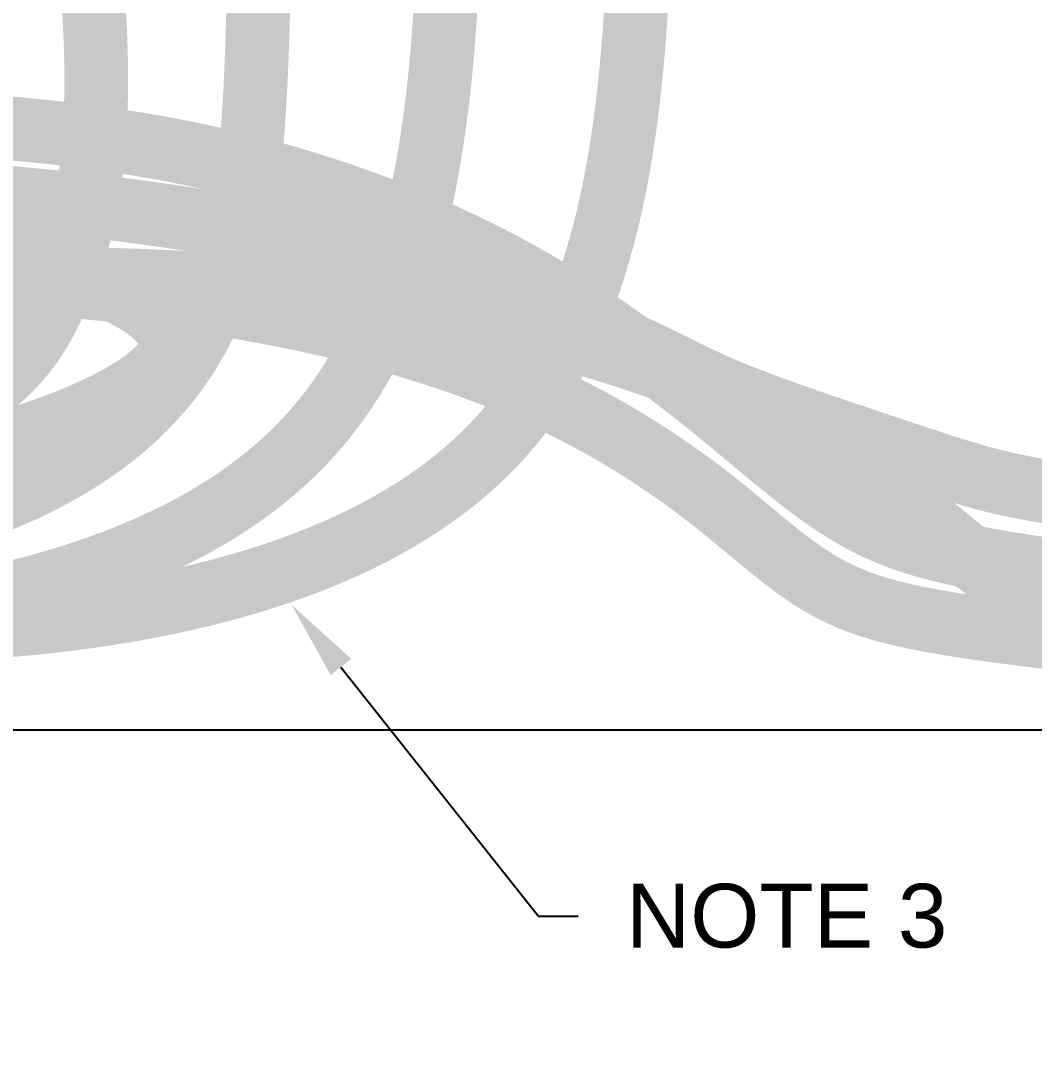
# Model space of a CAD drawing. Header units: feet. Extents: x -208 to 2089, y -974 to 342.
# Drawn here: x 1618.75 to 1650.56, y -567.93 to -535.2 of the extents above; entities that cross this region are included whole.
import ezdxf
from ezdxf import colors
from ezdxf.entities.mleader import LeaderData, LeaderLine
from ezdxf.math import Vec2, Vec3

# ---------------------------------------------------------------- set-up
doc = ezdxf.new("R2010")
doc.units = ezdxf.units.FT
doc.header["$MEASUREMENT"] = 0
for name, color, linetype in [('CABLE', 2, 'Continuous'), ('EQUIPMENT', 6, 'Continuous'), ('TEXT', 1, 'Continuous')]:
    doc.layers.add(name, color=color, linetype=linetype)
doc.styles.add('NEI-A', font='arial.ttf', dxfattribs={"height": 0.1})

msp = doc.modelspace()

# ---------------------------------------------------------------- linework, layer by layer
at = {"layer": 'CABLE', "const_width": 2}
for points in [[(1620.97691, -533.82856), (1621.01526, -534.37709), (1621.04711, -534.88196), (1621.07258, -535.34668), (1621.09203, -535.77668), (1621.10583, -536.17736), (1621.11433, -536.55415), (1621.1179, -536.91248), (1621.11688, -537.25775), (1621.11164, -537.5954), (1621.10245, -537.92991), (1621.08922, -538.26208), (1621.07176, -538.59178), (1621.04989, -538.91889), (1621.02343, -539.24327), (1620.99218, -539.5648), (1620.95598, -539.88335), (1620.91463, -540.19879), (1620.86795, -540.51099), (1620.81576, -540.81982), (1620.75787, -541.12515), (1620.6941, -541.42685), (1620.62427, -541.7248), (1620.5482, -542.01887), (1620.46569, -542.30893), (1620.37657, -542.59484), (1620.28092, -542.87621), (1620.17988, -543.15152), (1620.07486, -543.41898), (1619.96726, -543.67679), (1619.85851, -543.92318), (1619.75, -544.15634), (1619.64315, -544.3745), (1619.53936, -544.57585), (1619.43967, -544.75926), (1619.34363, -544.92623), (1619.2504, -545.0789), (1619.15916, -545.21943), (1619.06907, -545.34996), (1618.97932, -545.47264), (1618.88908, -545.58962), (1618.7975, -545.70305), (1618.70357, -545.81494), (1618.60543, -545.92676), (1618.50104, -546.03985), (1618.38834, -546.15555), (1618.26528, -546.27519), (1618.12982, -546.40011), (1617.97989, -546.53165), (1617.81345, -546.67113), (1617.62903, -546.81939)], [(1632.13087, -533.87838), (1632.11004, -534.29571), (1632.08641, -534.71374), (1632.05984, -535.1325), (1632.03017, -535.55203), (1631.99725, -535.97235), (1631.96093, -536.39346), (1631.92097, -536.81519), (1631.87712, -537.23735), (1631.82913, -537.65972), (1631.77675, -538.08211), (1631.71975, -538.50431), (1631.65786, -538.92613), (1631.59084, -539.34737), (1631.51844, -539.76779), (1631.44034, -540.18706), (1631.35623, -540.60483), (1631.26581, -541.02075), (1631.16874, -541.43445), (1631.06472, -541.84557), (1630.95343, -542.25377), (1630.83456, -542.65868), (1630.70779, -543.05994), (1630.57281, -543.45721), (1630.42929, -543.85011), (1630.27693, -544.23828), (1630.1154, -544.62137), (1629.94439, -544.99902), (1629.76358, -545.37087), (1629.57266, -545.73656), (1629.37134, -546.09574), (1629.1594, -546.44813), (1628.93665, -546.79347), (1628.70293, -547.1315), (1628.45802, -547.46194), (1628.20177, -547.78453), (1627.93396, -548.09902), (1627.65443, -548.40513), (1627.36306, -548.70265), (1627.05999, -548.99156), (1626.74547, -549.27191), (1626.41972, -549.54372), (1626.08297, -549.80703), (1625.73544, -550.06189), (1625.37737, -550.30832), (1625.00898, -550.54636), (1624.63052, -550.77605), (1624.24228, -550.99749), (1623.84457, -551.21076), (1623.4377, -551.41597), (1623.02198, -551.6132), (1622.59773, -551.80256), (1622.16524, -551.98413), (1621.72484, -552.15802), (1621.27683, -552.32432), (1620.82152, -552.48312), (1620.35921, -552.63451), (1619.89024, -552.77861), (1619.41489, -552.91549), (1618.93348, -553.04526), (1618.44632, -553.16801), (1617.95373, -553.28383), (1617.456, -553.39283)], [(1638.10914, -533.93872), (1638.08831, -534.35604), (1638.06468, -534.77407), (1638.03811, -535.19283), (1638.00844, -535.61236), (1637.97552, -536.03269), (1637.9392, -536.4538), (1637.89924, -536.87553), (1637.85539, -537.29768), (1637.8074, -537.72005), (1637.75502, -538.14244), (1637.69802, -538.56464), (1637.63613, -538.98647), (1637.56911, -539.4077), (1637.49671, -539.82812), (1637.41861, -540.24739), (1637.3345, -540.66517), (1637.24408, -541.08108), (1637.14701, -541.49478), (1637.04299, -541.90591), (1636.9317, -542.3141), (1636.81283, -542.71901), (1636.68606, -543.12028), (1636.55108, -543.51754), (1636.40756, -543.91044), (1636.2552, -544.29861), (1636.09367, -544.68171), (1635.92266, -545.05936), (1635.74185, -545.43121), (1635.55093, -545.79689), (1635.34961, -546.15607), (1635.13767, -546.50846), (1634.91492, -546.8538), (1634.6812, -547.19183), (1634.43629, -547.52227), (1634.18004, -547.84487), (1633.91223, -548.15935), (1633.6327, -548.46546), (1633.34133, -548.76298), (1633.03826, -549.0519), (1632.72374, -549.33224), (1632.39799, -549.60405), (1632.06124, -549.86737), (1631.71371, -550.12222), (1631.35564, -550.36865), (1630.98725, -550.60669), (1630.60879, -550.83638), (1630.22055, -551.05782), (1629.82284, -551.27109), (1629.41597, -551.4763), (1629.00025, -551.67353), (1628.576, -551.86289), (1628.14351, -552.04447), (1627.70311, -552.21835), (1627.2551, -552.38465), (1626.79978, -552.54345), (1626.33748, -552.69485), (1625.86851, -552.83894), (1625.39316, -552.97583), (1624.91175, -553.10559), (1624.42459, -553.22834), (1623.932, -553.34417), (1623.43427, -553.45316), (1622.93173, -553.55542), (1622.42468, -553.65105), (1621.91343, -553.74012), (1621.39828, -553.82276), (1620.87956, -553.89903), (1620.35757, -553.96905), (1619.83263, -554.03291), (1619.30503, -554.0907), (1618.77509, -554.14252), (1618.24312, -554.18847), (1617.70944, -554.22863)], [(1626.21492, -534.19587), (1626.20061, -534.86105), (1626.1826, -535.5164), (1626.16101, -536.15619), (1626.13594, -536.7747), (1626.10747, -537.3662), (1626.07571, -537.92497), (1626.04075, -538.44528), (1626.00264, -538.92323), (1625.9612, -539.36216), (1625.9162, -539.76724), (1625.86741, -540.14364), (1625.81459, -540.49653), (1625.75752, -540.83107), (1625.69595, -541.15242), (1625.62966, -541.46576), (1625.55843, -541.77536), (1625.48207, -542.08197), (1625.4004, -542.38544), (1625.31324, -542.68563), (1625.22043, -542.98237), (1625.12178, -543.27554), (1625.01711, -543.56499), (1624.90625, -543.85056), (1624.78903, -544.13212), (1624.66529, -544.40953), (1624.53486, -544.68265), (1624.39758, -544.95134), (1624.2533, -545.21548), (1624.10187, -545.47492), (1623.94311, -545.72953), (1623.77687, -545.97917), (1623.60302, -546.22373), (1623.42157, -546.46317), (1623.23254, -546.69745), (1623.03596, -546.92656), (1622.83186, -547.15046), (1622.62028, -547.36914), (1622.40125, -547.58257), (1622.17479, -547.79072), (1621.94095, -547.99358), (1621.69987, -548.19119), (1621.45168, -548.38357), (1621.19653, -548.57079), (1620.93458, -548.75288), (1620.66595, -548.92987), (1620.3908, -549.10182), (1620.10927, -549.26877), (1619.82152, -549.43075), (1619.52768, -549.58782), (1619.2279, -549.74001), (1618.92233, -549.88737), (1618.61112, -550.02994), (1618.29441, -550.16777), (1617.97235, -550.3009), (1617.64509, -550.42937)], [(1617.7308, -538.51902), (1618.15008, -538.5517), (1618.56726, -538.58712), (1618.98224, -538.62532), (1619.39491, -538.66632), (1619.80516, -538.71014), (1620.21289, -538.7568), (1620.618, -538.80633), (1621.0204, -538.85874), (1621.41999, -538.91406), (1621.8167, -538.97229), (1622.21041, -539.03347), (1622.60105, -539.0976), (1622.98851, -539.16471), (1623.37273, -539.23481), (1623.75369, -539.30789), (1624.13139, -539.38393), (1624.50582, -539.46291), (1624.87699, -539.54482), (1625.24491, -539.62964), (1625.60956, -539.71735), (1625.97095, -539.80794), (1626.32909, -539.90139), (1626.684, -539.99767), (1627.03572, -540.09674), (1627.38428, -540.19859), (1627.72971, -540.30318), (1628.07206, -540.41047), (1628.41135, -540.52045), (1628.74762, -540.63308), (1629.08091, -540.74833), (1629.41123, -540.86617), (1629.73864, -540.98657), (1630.06317, -541.1095), (1630.38484, -541.23493), (1630.70369, -541.36284), (1631.01976, -541.49319), (1631.33308, -541.62594), (1631.64368, -541.76108), (1631.95161, -541.89858), (1632.25688, -542.03839), (1632.55954, -542.1805), (1632.85962, -542.32487), (1633.15716, -542.47147), (1633.45219, -542.62027), (1633.74474, -542.77125), (1634.03549, -542.92487), (1634.32772, -543.08355), (1634.62536, -543.25023), (1634.93234, -543.42783), (1635.25256, -543.61927), (1635.58997, -543.82749), (1635.94848, -544.05542), (1636.33201, -544.30596), (1636.74311, -544.58116), (1637.17873, -544.87943), (1637.63444, -545.19829), (1638.1058, -545.53526), (1638.58839, -545.88786), (1639.07776, -546.2536), (1639.5695, -546.63002), (1640.05917, -547.01462), (1640.5429, -547.40463), (1641.01915, -547.79612), (1641.48694, -548.18485), (1641.94529, -548.56659), (1642.39321, -548.9371), (1642.82974, -549.29215), (1643.25389, -549.62752), (1643.66468, -549.93896), (1644.06202, -550.22329), (1644.44943, -550.48141), (1644.83128, -550.71529), (1645.21197, -550.92688), (1645.59589, -551.11815), (1645.98744, -551.29104), (1646.39101, -551.44752), (1646.81098, -551.58954), (1647.25044, -551.71893), (1647.70726, -551.83701), (1648.17797, -551.94499), (1648.65914, -552.04406), (1649.14731, -552.13542), (1649.63902, -552.22027), (1650.13084, -552.29982), (1650.61931, -552.37525), (1651.10249, -552.44764), (1651.58444, -552.51756)], [(1617.50645, -540.68178), (1617.92746, -540.71519), (1618.34584, -540.75017), (1618.76156, -540.78673), (1619.17461, -540.82487), (1619.58495, -540.86459), (1619.99257, -540.90591), (1620.39745, -540.94882), (1620.79959, -540.99334), (1621.19901, -541.03945), (1621.59574, -541.08718), (1621.98978, -541.13651), (1622.38116, -541.18746), (1622.76988, -541.24003), (1623.15597, -541.29421), (1623.53945, -541.35002), (1623.92032, -541.40746), (1624.29861, -541.46653), (1624.67434, -541.52724), (1625.04751, -541.58958), (1625.41815, -541.65356), (1625.78627, -541.71919), (1626.1519, -541.78647), (1626.51504, -541.85539), (1626.87571, -541.92598), (1627.23394, -541.99822), (1627.58974, -542.07212), (1627.94312, -542.14769), (1628.2941, -542.22493), (1628.6427, -542.30384), (1628.98894, -542.38443), (1629.33282, -542.4667), (1629.67438, -542.55065), (1630.01362, -542.63628), (1630.35057, -542.72361), (1630.68523, -542.81263), (1631.01764, -542.90334), (1631.34779, -542.99576), (1631.67572, -543.08988), (1632.00143, -543.1857), (1632.32495, -543.28324), (1632.64628, -543.38249), (1632.96546, -543.48346), (1633.28249, -543.58614), (1633.59739, -543.69056), (1633.91018, -543.7967), (1634.22087, -543.90457), (1634.52949, -544.01417), (1634.83604, -544.12552), (1635.14055, -544.2386), (1635.44303, -544.35343), (1635.7435, -544.47001), (1636.04198, -544.58834), (1636.33848, -544.70842), (1636.63302, -544.83027), (1636.92562, -544.95387), (1637.21629, -545.07924), (1637.50505, -545.20638), (1637.79191, -545.3353), (1638.07691, -545.46598), (1638.36004, -545.59845), (1638.64133, -545.7327), (1638.92079, -545.86874), (1639.19962, -546.00676), (1639.4837, -546.14774), (1639.78008, -546.29284), (1640.09582, -546.44323), (1640.43798, -546.60008), (1640.81362, -546.76456), (1641.22978, -546.93783), (1641.69353, -547.12106), (1642.20868, -547.31469), (1642.76606, -547.5163), (1643.35326, -547.72274), (1643.95786, -547.93084), (1644.56744, -548.13747), (1645.1696, -548.33946), (1645.75192, -548.53368), (1646.30199, -548.71695), (1646.81066, -548.8868), (1647.28185, -549.04334), (1647.72273, -549.18734), (1648.14051, -549.3196), (1648.54235, -549.44087), (1648.93544, -549.55194), (1649.32698, -549.65358), (1649.72413, -549.74658), (1650.13368, -549.83196), (1650.56079, -549.91176), (1651.01022, -549.98827), (1651.48671, -550.06379), (1651.99503, -550.14061)], [(1617.62578, -548.63888), (1617.92785, -548.54968), (1618.22359, -548.45959), (1618.51284, -548.36866), (1618.79545, -548.27694), (1619.07126, -548.18449), (1619.34012, -548.09136), (1619.60186, -547.99758), (1619.85633, -547.90322), (1620.10338, -547.80832), (1620.34284, -547.71293), (1620.57456, -547.61711), (1620.79838, -547.5209), (1621.01415, -547.42435), (1621.22171, -547.32751), (1621.4209, -547.23043), (1621.61156, -547.13317), (1621.79354, -547.03577), (1621.96668, -546.93828), (1622.13083, -546.84075), (1622.28582, -546.74323), (1622.4315, -546.64577), (1622.56773, -546.54854), (1622.69437, -546.45219), (1622.81133, -546.35748), (1622.91849, -546.26517), (1623.01575, -546.17602), (1623.10298, -546.09081), (1623.18008, -546.01029), (1623.24694, -545.93522), (1623.30363, -545.86612), (1623.35094, -545.80249), (1623.38984, -545.74355), (1623.4213, -545.68856), (1623.44629, -545.63675), (1623.46578, -545.58735), (1623.48074, -545.53962), (1623.49214, -545.49278), (1623.50069, -545.4461), (1623.50605, -545.39888), (1623.50763, -545.35043), (1623.50482, -545.30008), (1623.49704, -545.24715), (1623.48368, -545.19095), (1623.46414, -545.1308), (1623.43783, -545.06603), (1623.40422, -544.99619), (1623.36303, -544.92179), (1623.31406, -544.84357), (1623.2571, -544.76228), (1623.19195, -544.67867), (1623.11841, -544.59348), (1623.03626, -544.50745), (1622.94531, -544.42135), (1622.84539, -544.33578), (1622.73658, -544.25088), (1622.61898, -544.16666), (1622.4927, -544.08313), (1622.35785, -544.00029), (1622.21456, -543.91815), (1622.06292, -543.83673), (1621.90306, -543.75603), (1621.73507, -543.67606), (1621.55909, -543.59682), (1621.37521, -543.51834), (1621.18355, -543.44061), (1620.98422, -543.36364), (1620.77734, -543.28745), (1620.56301, -543.21204), (1620.34134, -543.13742), (1620.11246, -543.0636), (1619.87647, -542.99058), (1619.63348, -542.91838), (1619.3836, -542.84701), (1619.12696, -542.77647), (1618.86365, -542.70677), (1618.59379, -542.63793), (1618.3175, -542.56994), (1618.03488, -542.50282), (1617.74604, -542.43658)], [(1617.69068, -543.31521), (1618.26012, -543.30647), (1618.83085, -543.30131), (1619.40263, -543.2998), (1619.97526, -543.30198), (1620.5485, -543.3079), (1621.12213, -543.31761), (1621.69592, -543.33117), (1622.26966, -543.34863), (1622.84312, -543.37003), (1623.41608, -543.39543), (1623.98831, -543.42488), (1624.55959, -543.45843), (1625.1297, -543.49613), (1625.69842, -543.53803), (1626.26551, -543.58419), (1626.83076, -543.63466), (1627.39395, -543.68948), (1627.95484, -543.7487), (1628.51323, -543.81239), (1629.06888, -543.88059), (1629.62157, -543.95334), (1630.17107, -544.03071), (1630.71717, -544.11274), (1631.25965, -544.19949), (1631.79827, -544.291), (1632.33281, -544.38733), (1632.86306, -544.48853), (1633.38878, -544.59465), (1633.90976, -544.70573), (1634.42577, -544.82184), (1634.93658, -544.94302), (1635.44199, -545.06933), (1635.94175, -545.20081), (1636.43565, -545.33751), (1636.92347, -545.47949), (1637.40499, -545.6268), (1637.88007, -545.77944), (1638.34855, -545.93745), (1638.81031, -546.10082), (1639.2652, -546.26958), (1639.71308, -546.44374), (1640.15381, -546.62332), (1640.58725, -546.80832), (1641.0133, -546.99875), (1641.43205, -547.19452), (1641.84362, -547.39553), (1642.24812, -547.60168), (1642.64567, -547.81287), (1643.03641, -548.029), (1643.42044, -548.24996), (1643.7979, -548.47565), (1644.1689, -548.70597), (1644.53363, -548.94081), (1644.89224, -549.18002), (1645.24491, -549.4235), (1645.59182, -549.67112), (1645.93313, -549.92275), (1646.26903, -550.17826), (1646.59967, -550.43755), (1646.92521, -550.70006), (1647.24565, -550.96366), (1647.56097, -551.22577), (1647.87116, -551.48384), (1648.17618, -551.7353), (1648.47601, -551.97758), (1648.77064, -552.20814), (1649.06005, -552.4244), (1649.34463, -552.62439), (1649.62657, -552.80853), (1649.90846, -552.97782), (1650.1929, -553.13326), (1650.48248, -553.27586), (1650.77982, -553.40662), (1651.0875, -553.52654), (1651.40813, -553.63663), (1651.7432, -553.7378)], [(1617.43781, -543.33509), (1618.01004, -543.36454), (1618.58132, -543.39809), (1619.15143, -543.4358), (1619.72015, -543.4777), (1620.28724, -543.52386), (1620.85249, -543.57432), (1621.41568, -543.62914), (1621.97657, -543.68837), (1622.53496, -543.75206), (1623.09061, -543.82025), (1623.6433, -543.89301), (1624.1928, -543.97038), (1624.7389, -544.05241), (1625.28138, -544.13916), (1625.82, -544.23067), (1626.35454, -544.327), (1626.88479, -544.4282), (1627.41051, -544.53431), (1627.93149, -544.6454), (1628.4475, -544.76151), (1628.95832, -544.88269), (1629.46372, -545.00899), (1629.96348, -545.14047), (1630.45738, -545.27718), (1630.9452, -545.41916), (1631.42672, -545.56646), (1631.9018, -545.71911), (1632.37028, -545.87711), (1632.83204, -546.04049), (1633.28693, -546.20925), (1633.73481, -546.38341), (1634.17554, -546.56299), (1634.60898, -546.74799), (1635.03503, -546.93842), (1635.45378, -547.13419), (1635.86535, -547.3352), (1636.26985, -547.54135), (1636.6674, -547.75254), (1637.05814, -547.96866), (1637.44217, -548.18962), (1637.81963, -548.41532), (1638.19063, -548.64564), (1638.55536, -548.88047), (1638.91397, -549.11969), (1639.26664, -549.36317), (1639.61355, -549.61078), (1639.95486, -549.86241), (1640.29076, -550.11793), (1640.6214, -550.37721), (1640.94694, -550.63973), (1641.26738, -550.90332), (1641.5827, -551.16544), (1641.89289, -551.4235), (1642.19791, -551.67496), (1642.49774, -551.91725), (1642.79237, -552.1478), (1643.08178, -552.36406), (1643.36636, -552.56406), (1643.6483, -552.7482), (1643.93019, -552.91749), (1644.21463, -553.07293), (1644.50421, -553.21553), (1644.80155, -553.34629), (1645.10923, -553.46621), (1645.42986, -553.5763), (1645.76493, -553.67747), (1646.11153, -553.77031), (1646.46565, -553.85531), (1646.82327, -553.93296), (1647.18037, -554.00376), (1647.53293, -554.0682), (1647.87695, -554.12678), (1648.2084, -554.17999), (1648.52484, -554.22843), (1648.83011, -554.27307), (1649.12962, -554.31501), (1649.42879, -554.35533), (1649.73302, -554.3951), (1650.04773, -554.43542), (1650.37832, -554.47737), (1650.73022, -554.52203), (1651.10787, -554.57016), (1651.51189, -554.62122), (1651.94192, -554.67433)]]:
    msp.add_lwpolyline(points, dxfattribs=at)
at = {"layer": 'EQUIPMENT'}
msp.add_line((1529.16138, -557.45492), (1672.91138, -557.45492), dxfattribs=at)

# ---------------------------------------------------------------- leaders
at = {"layer": 'TEXT'}
ml = msp.add_multileader_mtext('Standard', dxfattribs=at)
ml.set_content('NOTE 3', color=256, style='NEI-A')
ml.set_leader_properties()
ml.build(insert=Vec2(0, 0))
ml.multileader.update_dxf_attribs({"dogleg_length": 0.0625, "arrow_head_size": 2.5, "scale": 20})
ctx = ml.context
ctx.base_point, ctx.scale, ctx.char_height, ctx.arrow_head_size, ctx.landing_gap_size, ctx.plane_origin = Vec3(1636.24518, -563.31285), 20, 2, 2.5, 1.5, Vec3(1569.41868, -632.41959)
notes = []
notes.append((ctx, [(0, (1, 1, 0), (1634.99518, -563.31285), (1, 0), 1.25, [(0, [(1627.24562, -553.52654)], 0, [])])]))
ctx.mtext.insert, ctx.mtext.line_spacing_factor, ctx.mtext.flow_direction = Vec3(1637.74518, -562.29511), 0.9, 5
for ctx, leaders in notes:
    for number, flags, end, landing, length, lines in leaders:
        leader = LeaderData()
        leader.index, (leader.has_last_leader_line, leader.has_dogleg_vector, leader.attachment_direction) = number, flags
        leader.last_leader_point, leader.dogleg_vector, leader.dogleg_length = Vec3(end), Vec3(landing), length
        for number, points, colour, breaks in lines:
            line = LeaderLine()
            line.index, line.vertices, line.color, line.breaks = number, Vec3.list(points), colors.encode_raw_color(colour), breaks
            leader.lines.append(line)
        ctx.leaders.append(leader)

doc.saveas('drawing.dxf')
